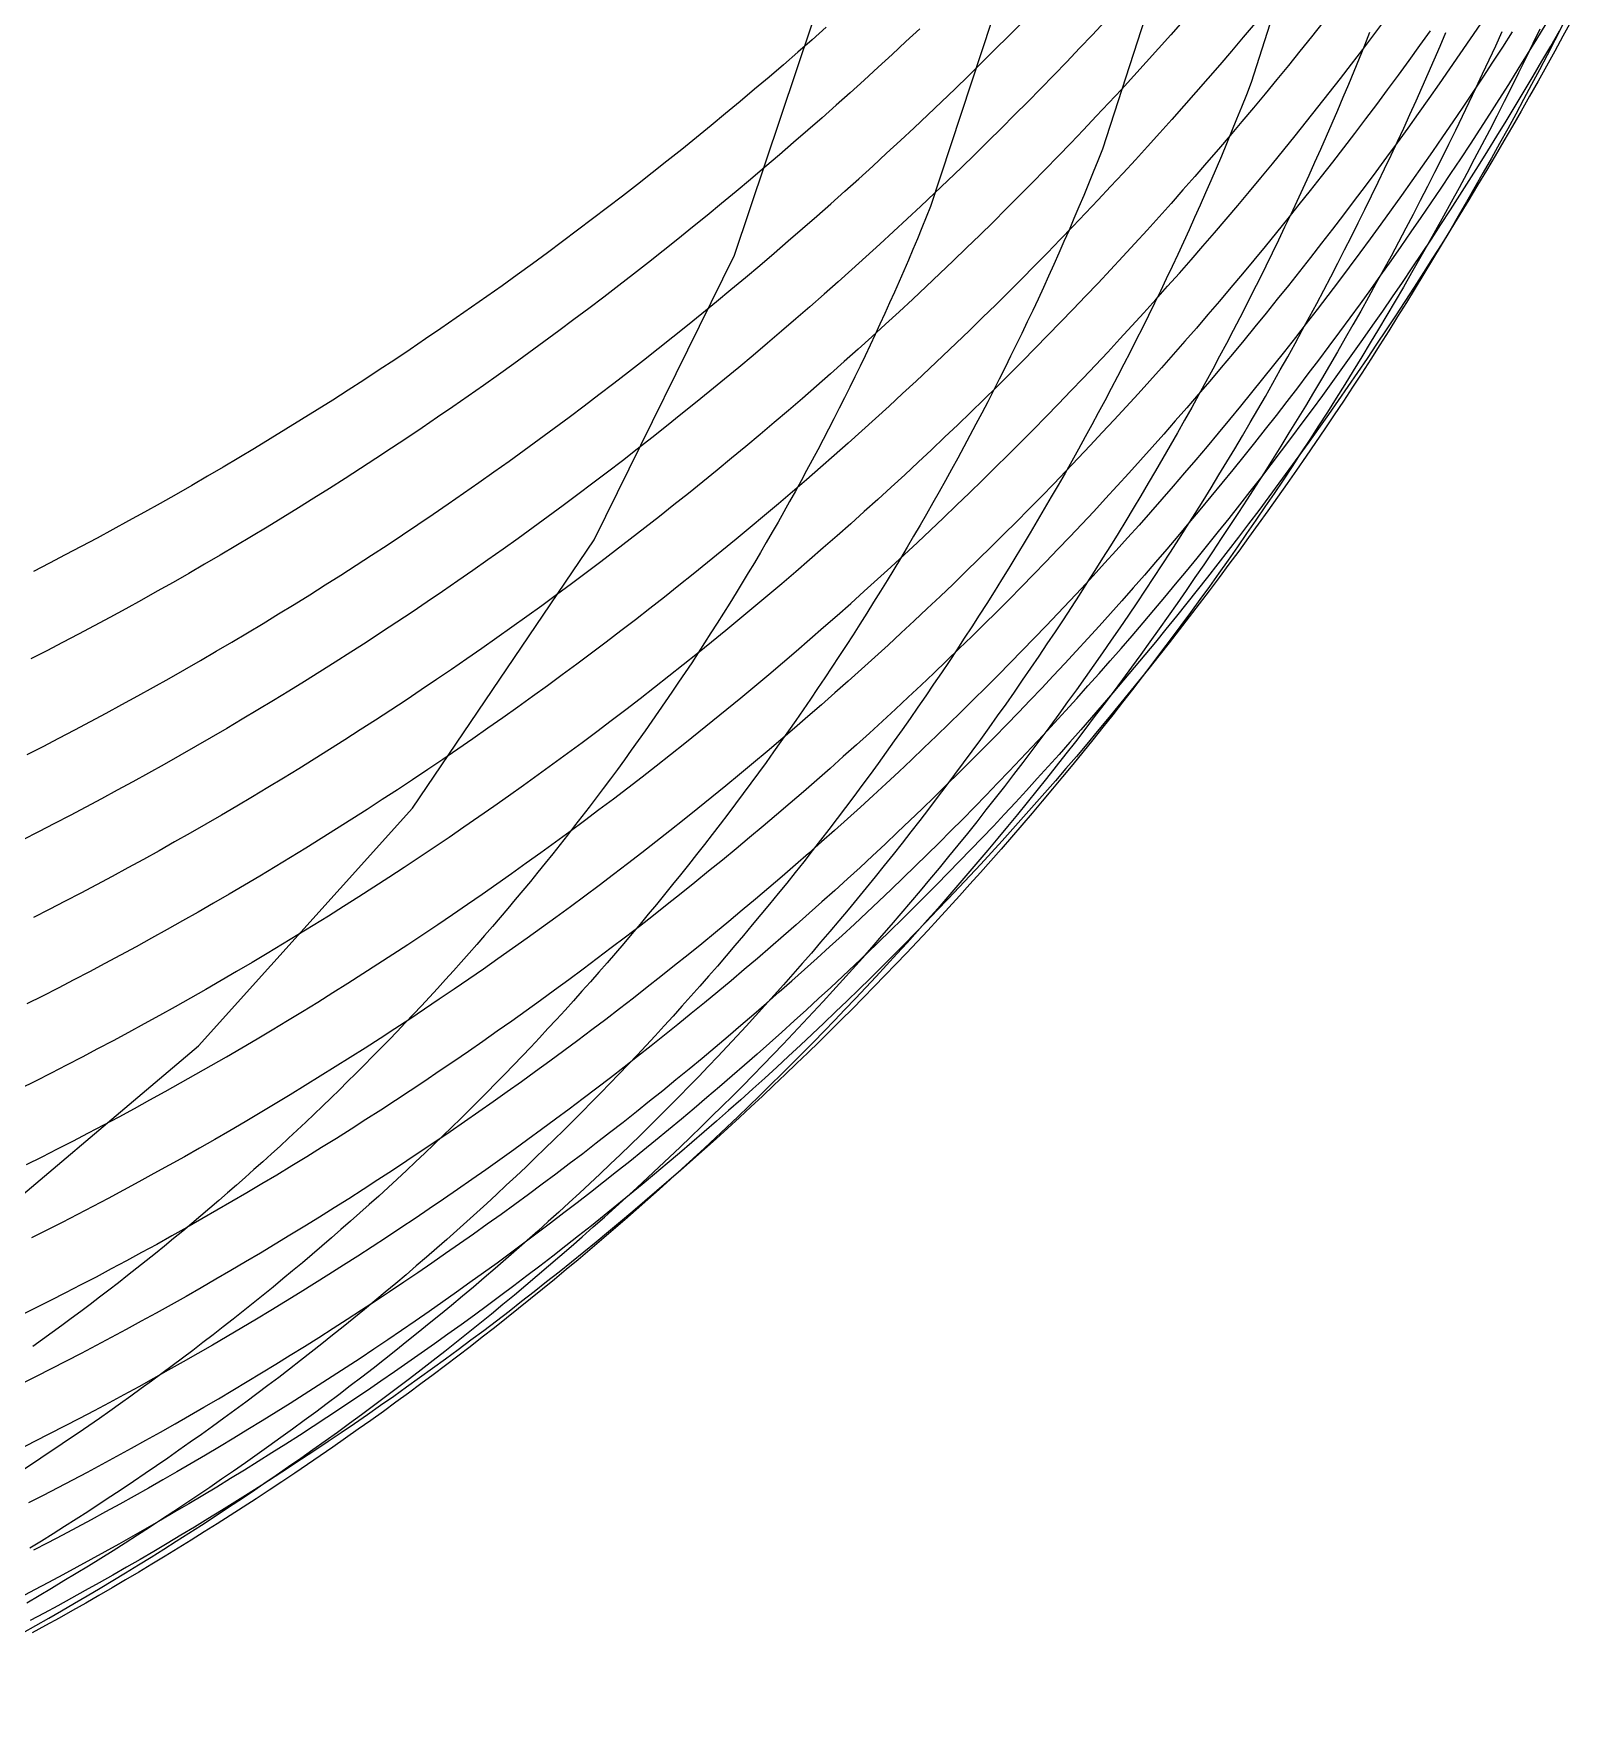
# Model space of a CAD drawing. Extents: x -772 to 772, y -315 to 2086.
# Drawn here: x 306.3 to 612.6, y -254.7 to 83.1 of the extents above; entities that cross this region are included whole.
import ezdxf

# ---------------------------------------------------------------- set-up
doc = ezdxf.new("R2010")
doc.units = 0

msp = doc.modelspace()

# ---------------------------------------------------------------- linework, layer by layer
at = {"layer": 'LAY0', "color": 2}
for points in [[(-176.548, -222.046), (-119.5, -239.975), (-59.8544, -250.997), (0, -254.671), (59.8544, -250.997), (119.5, -239.975), (176.548, -222.046), (235.06, -194.953), (290.243, -159.836), (339.146, -118.573), (381.738, -71.1937), (417.985, -17.7312), (445.949, 38.9562), (464.455, 94.2253), (475.832, 152.012), (479.624, 210), (475.832, 274.649), (464.455, 339.072), (445.949, 400.69), (417.985, 463.888), (381.738, 523.491)], [(571.604, 144.478), (548.908, 73.3867), (547.948, 70.9436), (546.974, 68.4994), (545.988, 66.0543), (544.988, 63.6085), (543.975, 61.1622), (542.948, 58.7155), (541.909, 56.2686), (540.856, 53.8218), (539.79, 51.3751), (538.711, 48.9288), (537.62, 46.483), (536.515, 44.038), (535.397, 41.5939), (534.267, 39.1509), (533.123, 36.7091), (531.967, 34.2688), (530.799, 31.8302), (529.617, 29.3934), (528.423, 26.9586), (527.217, 24.526), (525.998, 22.0958), (524.767, 19.6681), (523.523, 17.2432), (522.267, 14.8212), (521, 12.4024), (519.72, 9.9869), (518.428, 7.5748), (517.124, 5.1665), (515.808, 2.762), (514.481, 0.3615), (513.141, -2.0347), (511.791, -4.4265), (510.429, -6.8137), (509.055, -9.1962), (507.67, -11.5737), (506.274, -13.946), (504.867, -16.313), (503.448, -18.6745), (502.019, -21.0304), (500.579, -23.3803), (499.129, -25.7242), (497.667, -28.0619), (496.196, -30.3933), (494.713, -32.718), (493.221, -35.036), (491.718, -37.3471), (490.206, -39.6511), (488.683, -41.9478), (487.151, -44.2371), (485.608, -46.5188), (484.057, -48.7927), (482.495, -51.0587), (480.925, -53.3166), (479.345, -55.5662), (477.756, -57.8074), (476.158, -60.04), (474.552, -62.2639), (472.936, -64.4788), (471.312, -66.6847), (469.68, -68.8813), (468.039, -71.0686), (466.39, -73.2464), (464.732, -75.4144), (463.067, -77.5727), (461.395, -79.721), (459.714, -81.8591), (458.026, -83.987), (456.33, -86.1045), (454.628, -88.2114), (452.918, -90.3077), (451.201, -92.3931), (449.477, -94.4676), (447.747, -96.531), (446.01, -98.5832), (444.267, -100.624), (442.517, -102.653), (440.762, -104.671), (439, -106.677), (437.233, -108.672), (435.459, -110.654), (433.681, -112.624), (431.897, -114.582), (430.107, -116.528), (428.313, -118.461), (426.513, -120.382), (424.709, -122.29), (422.9, -124.186), (421.087, -126.068), (419.269, -127.938), (417.447, -129.795), (415.609, -131.65), (413.758, -133.502), (411.895, -135.348), (410.02, -137.19), (408.132, -139.027), (406.232, -140.859), (404.32, -142.685), (402.396, -144.507), (400.46, -146.323), (398.513, -148.133), (396.553, -149.937), (394.582, -151.736), (392.6, -153.528), (390.606, -155.314), (388.602, -157.094), (386.586, -158.868), (384.559, -160.634), (382.521, -162.394), (380.473, -164.147), (378.414, -165.893), (376.344, -167.632), (374.264, -169.363), (372.175, -171.087), (370.075, -172.803), (367.965, -174.511), (365.845, -176.212), (363.716, -177.904), (361.577, -179.588), (359.429, -181.264), (357.272, -182.932), (355.106, -184.591), (352.931, -186.241), (350.747, -187.882), (348.555, -189.514), (346.354, -191.137), (344.145, -192.751), (341.928, -194.356), (339.703, -195.951), (337.47, -197.536), (335.23, -199.112), (332.982, -200.678), (330.727, -202.234), (328.464, -203.779), (326.195, -205.315), (323.919, -206.84), (321.636, -208.355), (319.347, -209.859), (317.052, -211.352), (314.75, -212.835), (312.443, -214.307), (310.13, -215.768), (307.811, -217.218), (305.487, -218.656)], [(540.843, 126.749), (519.252, 60.1006), (518.336, 57.7953), (517.407, 55.491), (516.467, 53.1877), (515.515, 50.8856), (514.551, 48.5848), (513.576, 46.2854), (512.588, 43.9876), (511.589, 41.6914), (510.578, 39.397), (509.556, 37.1046), (508.522, 34.8142), (507.476, 32.526), (506.419, 30.24), (505.35, 27.9565), (504.269, 25.6755), (503.178, 23.3972), (502.075, 21.1217), (500.96, 18.849), (499.834, 16.5795), (498.697, 14.313), (497.549, 12.0499), (496.389, 9.7902), (495.218, 7.534), (494.036, 5.2814), (492.843, 3.0327), (491.639, 0.7878), (490.425, -1.453), (489.199, -3.6897), (487.962, -5.9222), (486.715, -8.1502), (485.457, -10.3737), (484.188, -12.5926), (482.909, -14.8067), (481.619, -17.016), (480.318, -19.2203), (479.007, -21.4194), (477.686, -23.6134), (476.355, -25.8019), (475.013, -27.985), (473.661, -30.1625), (472.299, -32.3343), (470.927, -34.5003), (469.545, -36.6604), (468.153, -38.8144), (466.752, -40.9622), (465.341, -43.1038), (463.92, -45.2389), (462.489, -47.3676), (461.049, -49.4896), (459.599, -51.6049), (458.141, -53.7134), (456.672, -55.8149), (455.195, -57.9093), (453.709, -59.9966), (452.213, -62.0766), (450.709, -64.1492), (449.196, -66.2144), (447.674, -68.2719), (446.143, -70.3218), (444.604, -72.3638), (443.056, -74.398), (441.5, -76.4241), (439.935, -78.4422), (438.363, -80.452), (436.782, -82.4535), (435.193, -84.4467), (433.596, -86.4314), (431.991, -88.4074), (430.379, -90.3748), (428.759, -92.3334), (427.131, -94.2832), (425.496, -96.2239), (423.853, -98.1557), (422.203, -100.078), (420.546, -101.992), (418.882, -103.896), (417.21, -105.79), (415.532, -107.676), (413.847, -109.551), (412.156, -111.417), (410.457, -113.273), (408.753, -115.12), (407.042, -116.957), (405.324, -118.783), (403.601, -120.6), (401.871, -122.406), (400.135, -124.203), (398.394, -125.989), (396.646, -127.764), (394.893, -129.53), (393.139, -131.28), (391.374, -133.025), (389.599, -134.765), (387.813, -136.498), (386.017, -138.226), (384.21, -139.948), (382.394, -141.664), (380.567, -143.373), (378.73, -145.077), (376.883, -146.774), (375.026, -148.464), (373.159, -150.148), (371.283, -151.825), (369.397, -153.496), (367.501, -155.159), (365.596, -156.816), (363.681, -158.466), (361.758, -160.108), (359.824, -161.743), (357.882, -163.371), (355.931, -164.991), (353.971, -166.604), (352.001, -168.209), (350.023, -169.806), (348.037, -171.396), (346.042, -172.977), (344.038, -174.55), (342.026, -176.116), (340.006, -177.673), (337.977, -179.222), (335.941, -180.762), (333.896, -182.294), (331.844, -183.817), (329.783, -185.332), (327.716, -186.838), (325.64, -188.335), (323.557, -189.823), (321.467, -191.302), (319.37, -192.773), (317.265, -194.233), (315.154, -195.685), (313.035, -197.127), (310.91, -198.56), (308.778, -199.984), (306.639, -201.398), (304.494, -202.802)], [(505.269, 110.203), (484.998, 48.6838), (484.134, 46.5408), (483.259, 44.4004), (482.374, 42.2627), (481.478, 40.1277), (480.572, 37.9956), (479.656, 35.8663), (478.73, 33.74), (477.793, 31.6167), (476.845, 29.4965), (475.888, 27.3795), (474.92, 25.2657), (473.942, 23.1552), (472.954, 21.0482), (471.956, 18.9446), (470.947, 16.8445), (469.928, 14.748), (468.899, 12.6553), (467.86, 10.5662), (466.811, 8.481), (465.752, 6.3997), (464.683, 4.3223), (463.604, 2.249), (462.515, 0.1798), (461.416, -1.8852), (460.307, -3.946), (459.188, -6.0025), (458.059, -8.0546), (456.921, -10.1023), (455.772, -12.1454), (454.614, -14.1839), (453.446, -16.2178), (452.269, -18.2469), (451.082, -20.2712), (449.885, -22.2907), (448.678, -24.3052), (447.462, -26.3147), (446.237, -28.3192), (445.002, -30.3185), (443.757, -32.3126), (442.503, -34.3014), (441.24, -36.2849), (439.968, -38.263), (438.686, -40.2356), (437.395, -42.2027), (436.095, -44.1643), (434.785, -46.1201), (433.467, -48.0702), (432.139, -50.0145), (430.802, -51.953), (429.457, -53.8856), (428.102, -55.8122), (426.739, -57.7327), (425.366, -59.6472), (423.985, -61.5554), (422.595, -63.4575), (421.197, -65.3533), (419.79, -67.2427), (418.374, -69.1258), (416.949, -71.0024), (415.516, -72.8724), (414.075, -74.7359), (412.625, -76.5928), (411.167, -78.4429), (409.701, -80.2863), (408.226, -82.123), (406.743, -83.9527), (405.252, -85.7755), (403.753, -87.5914), (402.246, -89.4003), (400.731, -91.202), (399.208, -92.9967), (397.677, -94.7841), (396.138, -96.5644), (394.592, -98.3373), (393.038, -100.103), (391.476, -101.861), (389.907, -103.612), (388.33, -105.355), (386.746, -107.091), (385.154, -108.819), (383.555, -110.54), (381.948, -112.253), (380.335, -113.958), (378.714, -115.655), (377.086, -117.345), (375.452, -119.026), (373.81, -120.7), (372.161, -122.366), (370.505, -124.024), (368.843, -125.674), (367.189, -127.301), (365.526, -128.922), (363.854, -130.536), (362.174, -132.144), (360.485, -133.745), (358.788, -135.34), (357.083, -136.928), (355.369, -138.509), (353.647, -140.084), (351.917, -141.651), (350.178, -143.212), (348.431, -144.766), (346.676, -146.312), (344.913, -147.852), (343.142, -149.384), (341.364, -150.909), (339.577, -152.427), (337.782, -153.938), (335.98, -155.441), (334.169, -156.937), (332.351, -158.425), (330.526, -159.905), (328.693, -161.378), (326.852, -162.843), (325.004, -164.301), (323.148, -165.751), (321.286, -167.192), (319.415, -168.626), (317.538, -170.052), (315.654, -171.47), (313.762, -172.88), (311.863, -174.282), (309.957, -175.675), (308.045, -177.061), (306.125, -178.438)], [(607.573, 85.0535), (605.734, 82.0307), (603.883, 79.0169), (602.02, 76.0123), (600.144, 73.017), (598.256, 70.0312), (596.356, 67.0551), (594.443, 64.0889), (592.519, 61.1326), (590.583, 58.1864), (588.635, 55.2506), (586.676, 52.3252), (584.705, 49.4105), (582.723, 46.5065), (580.729, 43.6135), (578.725, 40.7315), (576.709, 37.8607), (574.682, 35.0013), (572.645, 32.1535), (570.597, 29.3173), (568.539, 26.4929), (566.47, 23.6804), (564.391, 20.8801), (562.301, 18.0919), (560.202, 15.3162), (558.093, 12.553), (555.974, 9.8024), (553.845, 7.0645), (551.707, 4.3396), (549.56, 1.6277), (547.403, -1.071), (545.237, -3.7564), (543.063, -6.4285), (540.879, -9.0869), (538.687, -11.7318), (536.486, -14.3628), (534.276, -16.98), (532.059, -19.5831), (529.833, -22.1721), (527.599, -24.7469), (525.358, -27.3073), (523.108, -29.8533), (520.851, -32.3847), (518.587, -34.9015), (516.315, -37.4035), (514.036, -39.8906), (511.756, -42.3558), (509.462, -44.8134), (507.155, -47.2633), (504.833, -49.7053), (502.498, -52.1393), (500.149, -54.5651), (497.787, -56.9826), (495.411, -59.3916), (493.022, -61.7919), (490.62, -64.1834), (488.205, -66.566), (485.777, -68.9396), (483.335, -71.3038), (480.881, -73.6587), (478.415, -76.0041), (475.936, -78.3398), (473.444, -80.6657), (470.94, -82.9816), (468.424, -85.2874), (465.896, -87.5829), (463.356, -89.868), (460.804, -92.1426), (458.241, -94.4066), (455.666, -96.6597), (453.079, -98.9018), (450.481, -101.133), (447.873, -103.353), (445.253, -105.561), (442.622, -107.758), (439.98, -109.943), (437.328, -112.117), (434.665, -114.279), (431.992, -116.428), (429.309, -118.566), (426.615, -120.691), (423.912, -122.804), (421.199, -124.904), (418.476, -126.992), (415.744, -129.067), (413.003, -131.129), (410.252, -133.178), (407.493, -135.213), (404.724, -137.236), (401.947, -139.245), (399.161, -141.241), (396.367, -143.223), (393.565, -145.191), (390.755, -147.146), (387.936, -149.087), (385.11, -151.013), (382.276, -152.926), (379.435, -154.824), (376.586, -156.708), (373.731, -158.578), (370.868, -160.433), (367.999, -162.273), (365.123, -164.099), (362.24, -165.91), (359.352, -167.706), (356.457, -169.487), (353.556, -171.253), (350.649, -173.003), (347.737, -174.739), (344.819, -176.459), (341.896, -178.164), (338.967, -179.853), (336.034, -181.527), (333.096, -183.185), (330.153, -184.827), (327.206, -186.454), (324.255, -188.065), (321.299, -189.659), (318.34, -191.238), (315.377, -192.801), (312.41, -194.348), (309.44, -195.878), (306.466, -197.393), (303.489, -198.891)], [(563.161, 85.3289), (560.882, 82.462), (558.595, 79.6107), (556.3, 76.775), (553.996, 73.955), (551.684, 71.151), (549.365, 68.363), (547.037, 65.5912), (544.703, 62.8356), (542.36, 60.0965), (540.011, 57.3738), (537.654, 54.6679), (535.29, 51.9786), (532.918, 49.3052), (530.532, 46.6396), (528.13, 43.982), (525.714, 41.3326), (523.284, 38.6915), (520.839, 36.059), (518.379, 33.4352), (515.906, 30.8203), (513.418, 28.2144), (510.916, 25.6178), (508.4, 23.0306), (505.871, 20.453), (503.328, 17.8851), (500.771, 15.3271), (498.201, 12.7792), (495.617, 10.2416), (493.021, 7.7145), (490.411, 5.1979), (487.789, 2.6921), (485.154, 0.1973), (482.506, -2.2865), (479.846, -4.759), (477.173, -7.2201), (474.488, -9.6695), (471.791, -12.1073), (469.083, -14.5331), (466.362, -16.9468), (463.63, -19.3483), (460.886, -21.7375), (458.132, -24.1141), (455.366, -26.478), (452.589, -28.829), (449.801, -31.167), (447.003, -33.492), (444.194, -35.8036), (441.374, -38.1017), (438.545, -40.3863), (435.706, -42.6571), (432.856, -44.9141), (429.997, -47.1571), (427.129, -49.3859), (424.251, -51.6004), (421.364, -53.8005), (418.468, -55.986), (415.563, -58.1568), (412.649, -60.3128), (409.727, -62.4539), (406.797, -64.5798), (403.859, -66.6906), (400.912, -68.786), (397.958, -70.866), (394.996, -72.9304), (392.027, -74.9791), (389.051, -77.0121), (386.067, -79.0291), (383.077, -81.03), (380.08, -83.0149), (377.077, -84.9835), (374.067, -86.9357), (371.051, -88.8715), (368.029, -90.7907), (365.001, -92.6933), (361.968, -94.5791), (358.929, -96.4481), (355.886, -98.3001), (352.837, -100.135), (349.783, -101.953), (346.725, -103.754), (343.662, -105.537), (340.595, -107.303), (337.524, -109.052), (334.45, -110.783), (331.371, -112.496), (328.289, -114.192), (325.203, -115.87), (322.115, -117.53), (319.024, -119.172), (315.929, -120.796), (312.833, -122.403), (309.734, -123.991), (306.632, -125.561), (303.529, -127.113)], [(594.556, 85.0702), (592.521, 82.0692), (590.475, 79.0799), (588.418, 76.1025), (586.349, 73.137), (584.27, 70.1837), (582.18, 67.2427), (580.08, 64.3142), (577.969, 61.3983), (575.847, 58.4953), (573.716, 55.6051), (571.575, 52.7281), (569.423, 49.8643), (567.262, 47.0139), (565.091, 44.177), (562.911, 41.3538), (560.721, 38.5444), (558.523, 35.7489), (556.315, 32.9676), (554.098, 30.2005), (551.872, 27.4477), (549.638, 24.7095), (547.395, 21.9859), (545.144, 19.277), (542.885, 16.583), (540.618, 13.904), (538.343, 11.2401), (536.06, 8.5915), (533.77, 5.9582), (531.472, 3.3404), (529.167, 0.7382), (526.854, -1.8483), (524.535, -4.419), (522.21, -6.972), (519.871, -9.5174), (517.518, -12.055), (515.15, -14.5847), (512.768, -17.1063), (510.372, -19.6197), (507.961, -22.1246), (505.537, -24.6209), (503.1, -27.1085), (500.648, -29.5872), (498.183, -32.0569), (495.705, -34.5172), (493.213, -36.9682), (490.708, -39.4097), (488.191, -41.8414), (485.66, -44.2633), (483.116, -46.6751), (480.56, -49.0767), (477.991, -51.468), (475.409, -53.8488), (472.816, -56.2189), (470.21, -58.5783), (467.592, -60.9267), (464.962, -63.2639), (462.321, -65.5899), (459.667, -67.9045), (457.003, -70.2076), (454.327, -72.4989), (451.64, -74.7784), (448.942, -77.0458), (446.233, -79.3012), (443.513, -81.5442), (440.782, -83.7748), (438.041, -85.9929), (435.29, -88.1983), (432.529, -90.3908), (429.758, -92.5703), (426.977, -94.7368), (424.186, -96.89), (421.386, -99.0298), (418.576, -101.156), (415.758, -103.269), (412.93, -105.368), (410.093, -107.453), (407.248, -109.524), (404.394, -111.581), (401.532, -113.623), (398.662, -115.652), (395.784, -117.666), (392.898, -119.665), (390.004, -121.649), (387.103, -123.619), (384.194, -125.574), (381.278, -127.513), (378.355, -129.438), (375.426, -131.347), (372.49, -133.241), (369.547, -135.12), (366.598, -136.983), (363.643, -138.83), (360.683, -140.661), (357.716, -142.477), (354.744, -144.277), (351.766, -146.061), (348.783, -147.828), (345.796, -149.58), (342.803, -151.315), (339.806, -153.034), (336.804, -154.736), (333.798, -156.422), (330.788, -158.091), (327.774, -159.744), (324.756, -161.38), (321.735, -162.999), (318.71, -164.601), (315.682, -166.187), (312.651, -167.755), (309.617, -169.306), (306.581, -170.84), (303.542, -172.357)], [(610.902, 84.7802), (609.387, 81.82), (607.858, 78.8647), (606.315, 75.9145), (604.758, 72.9696), (603.188, 70.0302), (601.605, 67.0966), (600.008, 64.1688), (598.398, 61.2472), (596.774, 58.3318), (595.138, 55.423), (593.488, 52.5209), (591.826, 49.6257), (590.151, 46.7375), (588.463, 43.8567), (586.763, 40.9833), (585.05, 38.1176), (583.325, 35.2598), (581.588, 32.4101), (579.838, 29.5686), (578.077, 26.7355), (576.303, 23.9111), (574.518, 21.0954), (572.722, 18.2888), (570.914, 15.4913), (569.094, 12.7033), (567.263, 9.9247), (565.421, 7.1559), (563.568, 4.397), (561.704, 1.6482), (559.829, -1.0904), (557.944, -3.8186), (556.048, -6.5361), (554.142, -9.2429), (552.226, -11.9387), (550.3, -14.6234), (548.363, -17.2968), (546.417, -19.9588), (544.461, -22.6091), (542.496, -25.2477), (540.521, -27.8744), (538.537, -30.489), (536.544, -33.0913), (534.542, -35.6813), (532.531, -38.2587), (530.511, -40.8234), (528.483, -43.3753), (526.447, -45.9142), (524.402, -48.44), (522.35, -50.9525), (520.289, -53.4515), (518.221, -55.9371), (516.145, -58.4089), (514.061, -60.8669), (511.971, -63.311), (509.873, -65.741), (507.768, -68.1568), (505.656, -70.5583), (503.538, -72.9454), (501.413, -75.3178), (499.281, -77.6756), (497.144, -80.0186), (495, -82.3467), (492.851, -84.6597), (490.695, -86.9577), (488.526, -89.249), (486.343, -91.5342), (484.146, -93.813), (481.935, -96.0853), (479.71, -98.3509), (477.471, -100.61), (475.219, -102.861), (472.953, -105.106), (470.674, -107.343), (468.381, -109.573), (466.076, -111.795), (463.757, -114.009), (461.425, -116.215), (459.081, -118.413), (456.724, -120.603), (454.355, -122.784), (451.973, -124.956), (449.579, -127.12), (447.173, -129.275), (444.754, -131.421), (442.324, -133.557), (439.883, -135.684), (437.429, -137.801), (434.965, -139.909), (432.489, -142.007), (430.001, -144.094), (427.503, -146.172), (424.994, -148.239), (422.475, -150.296), (419.945, -152.342), (417.404, -154.377), (414.854, -156.402), (412.293, -158.415), (409.722, -160.417), (407.142, -162.408), (404.552, -164.387), (401.953, -166.355), (399.344, -168.311), (396.727, -170.255), (394.101, -172.187), (391.465, -174.107), (388.822, -176.014), (386.17, -177.91), (383.509, -179.792), (380.841, -181.662), (378.165, -183.519), (375.481, -185.363), (372.79, -187.194), (370.091, -189.012), (367.385, -190.817), (364.673, -192.608), (361.953, -194.386), (359.227, -196.15), (356.495, -197.901), (353.756, -199.638), (351.011, -201.36), (348.261, -203.069), (345.505, -204.763), (342.743, -206.444), (339.976, -208.11), (337.204, -209.761), (334.427, -211.398), (331.645, -213.02), (328.858, -214.628), (326.068, -216.221), (323.273, -217.799), (320.474, -219.361), (317.672, -220.909), (314.865, -222.442), (312.056, -223.96), (309.243, -225.462), (306.427, -226.949), (303.608, -228.42)], [(519.782, 85.6022), (517.248, 82.9023), (514.699, 80.212), (512.136, 77.5317), (509.559, 74.8615), (506.969, 72.2015), (504.365, 69.5519), (501.747, 66.913), (499.116, 64.2849), (496.472, 61.6677), (493.815, 59.0617), (491.145, 56.4671), (488.463, 53.8839), (485.767, 51.3124), (483.059, 48.7528), (480.339, 46.2052), (477.607, 43.6698), (474.862, 41.1468), (472.106, 38.6363), (469.338, 36.1385), (466.558, 33.6536), (463.767, 31.1818), (460.965, 28.7231), (458.151, 26.2778), (455.327, 23.846), (452.492, 21.4279), (449.646, 19.0236), (446.79, 16.6334), (443.924, 14.2573), (441.047, 11.8954), (438.161, 9.5481), (435.265, 7.2153), (432.359, 4.8974), (429.444, 2.5943), (426.519, 0.3062), (423.586, -1.9667), (420.644, -4.2242), (417.693, -6.4663), (414.733, -8.6928), (411.765, -10.9035), (408.789, -13.0984), (405.806, -15.2773), (402.814, -17.44), (399.815, -19.5865), (396.808, -21.7166), (393.794, -23.8302), (390.773, -25.9272), (387.746, -28.0074), (384.711, -30.0708), (381.671, -32.1172), (378.624, -34.1465), (375.57, -36.1586), (372.511, -38.1534), (369.447, -40.1308), (366.377, -42.0907), (363.301, -44.033), (360.221, -45.9575), (357.135, -47.8643), (354.045, -49.7531), (350.95, -51.624), (347.851, -53.4767), (344.748, -55.3113), (341.641, -57.1276), (338.53, -58.9256), (335.415, -60.7052), (332.298, -62.4663), (329.177, -64.2088), (326.053, -65.9327), (322.926, -67.6379), (319.797, -69.3242), (316.665, -70.9918), (313.531, -72.6404), (310.396, -74.2701), (307.258, -75.8807), (304.119, -77.4722)], [(304.862, -142.199), (307.944, -140.653), (311.023, -139.089), (314.101, -137.507), (317.176, -135.907), (320.248, -134.29), (323.317, -132.655), (326.384, -131.002), (329.447, -129.331), (332.507, -127.644), (335.563, -125.938), (338.615, -124.216), (341.664, -122.476), (344.708, -120.719), (347.748, -118.945), (350.784, -117.154), (353.815, -115.346), (356.841, -113.521), (359.862, -111.68), (362.877, -109.821), (365.887, -107.946), (368.892, -106.055), (371.89, -104.148), (374.883, -102.224), (377.869, -100.284), (380.849, -98.3276), (383.823, -96.3555), (386.789, -94.3676), (389.749, -92.364), (392.701, -90.3448), (395.647, -88.3101), (398.584, -86.26), (401.514, -84.1947), (404.437, -82.1142), (407.351, -80.0187), (410.257, -77.9083), (413.154, -75.7832), (416.043, -73.6434), (418.923, -71.4891), (421.795, -69.3204), (424.657, -67.1375), (427.51, -64.9405), (430.353, -62.7295), (433.187, -60.5047), (436.011, -58.2662), (438.826, -56.0141), (441.63, -53.7487), (444.424, -51.47), (447.207, -49.1782), (449.98, -46.8734), (452.742, -44.5558), (455.493, -42.2255), (458.233, -39.8827), (460.962, -37.5276), (463.68, -35.1602), (466.386, -32.7808), (469.08, -30.3896), (471.763, -27.9865), (474.433, -25.5719), (477.092, -23.1459), (479.738, -20.7087), (482.372, -18.2603), (484.993, -15.8011), (487.601, -13.331), (490.197, -10.8504), (492.78, -8.3594), (495.35, -5.8581), (497.906, -3.3467), (500.449, -0.8253), (502.979, 1.7057), (505.495, 4.2464), (507.997, 6.7965), (510.486, 9.3558), (512.96, 11.9242), (515.421, 14.5014), (517.867, 17.0874), (520.299, 19.6819), (522.716, 22.2848), (525.119, 24.8959), (527.508, 27.5151), (529.881, 30.142), (532.24, 32.7766), (534.588, 35.4234), (536.929, 38.0868), (539.263, 40.7668), (541.59, 43.4632), (543.91, 46.1758), (546.222, 48.9047), (548.527, 51.6496), (550.824, 54.4105), (553.113, 57.1872), (555.393, 59.9795), (557.666, 62.7873), (559.93, 65.6106), (562.186, 68.4491), (564.433, 71.3027), (566.671, 74.1713), (568.9, 77.0548), (571.12, 79.9529), (573.331, 82.8655), (575.532, 85.7926)], [(549.657, 85.2141), (547.316, 82.4286), (544.969, 79.6601), (542.614, 76.9087), (540.253, 74.1747), (537.885, 71.4581), (535.5, 68.7473), (533.1, 66.0444), (530.685, 63.3493), (528.255, 60.6625), (525.811, 57.9839), (523.352, 55.3139), (520.878, 52.6526), (518.39, 50.0001), (515.888, 47.3567), (513.371, 44.7226), (510.84, 42.0979), (508.296, 39.4828), (505.738, 36.8775), (503.166, 34.2821), (500.58, 31.6969), (497.982, 29.1221), (495.369, 26.5577), (492.744, 24.004), (490.106, 21.4612), (487.455, 18.9294), (484.791, 16.4088), (482.115, 13.8996), (479.426, 11.4019), (476.725, 8.916), (474.012, 6.4419), (471.287, 3.9799), (468.551, 1.5301), (465.802, -0.9073), (463.042, -3.3321), (460.271, -5.7443), (457.489, -8.1435), (454.695, -10.5298), (451.891, -12.9028), (449.076, -15.2625), (446.251, -17.6086), (443.415, -19.9412), (440.569, -22.2599), (437.713, -24.5646), (434.847, -26.8552), (431.972, -29.1316), (429.087, -31.3935), (426.193, -33.6409), (423.29, -35.8736), (420.377, -38.0915), (417.456, -40.2944), (414.527, -42.4821), (411.589, -44.6547), (408.643, -46.8118), (405.688, -48.9534), (402.726, -51.0794), (399.756, -53.1897), (396.779, -55.284), (393.795, -57.3623), (390.803, -59.4245), (387.805, -61.4704), (384.799, -63.4999), (381.788, -65.513), (378.769, -67.5094), (375.745, -69.4891), (372.715, -71.452), (369.679, -73.398), (366.637, -75.327), (363.59, -77.2388), (360.538, -79.1333), (357.481, -81.0106), (354.419, -82.8704), (351.353, -84.7127), (348.282, -86.5373), (345.207, -88.3443), (342.128, -90.1335), (339.045, -91.9048), (335.958, -93.6582), (332.868, -95.3936), (329.775, -97.1108), (326.679, -98.8099), (323.58, -100.491), (320.478, -102.153), (317.374, -103.797), (314.268, -105.423), (311.159, -107.03), (308.049, -108.619), (304.937, -110.189)], [(305.003, -60.4975), (308.154, -58.8891), (311.302, -57.2615), (314.449, -55.6147), (317.593, -53.9489), (320.736, -52.264), (323.876, -50.5601), (327.013, -48.8374), (330.147, -47.0958), (333.278, -45.3354), (336.406, -43.5564), (339.53, -41.7587), (342.651, -39.9425), (345.768, -38.1078), (348.881, -36.2548), (351.99, -34.3834), (355.094, -32.4939), (358.194, -30.5862), (361.289, -28.6605), (364.379, -26.7169), (367.463, -24.7554), (370.543, -22.7762), (373.616, -20.7794), (376.684, -18.765), (379.746, -16.7332), (382.802, -14.6841), (385.851, -12.6178), (388.894, -10.5344), (391.93, -8.434), (394.96, -6.3167), (397.982, -4.1827), (400.997, -2.0321), (404.004, 0.1351), (407.004, 2.3186), (409.996, 4.5184), (412.98, 6.7343), (415.956, 8.9662), (418.923, 11.2139), (421.882, 13.4774), (424.832, 15.7565), (427.773, 18.051), (430.705, 20.3608), (433.627, 22.6858), (436.541, 25.0259), (439.444, 27.3807), (442.338, 29.7504), (445.222, 32.1346), (448.095, 34.5332), (450.959, 36.9461), (453.812, 39.3732), (456.654, 41.8142), (459.485, 44.269), (462.306, 46.7374), (465.115, 49.2194), (467.913, 51.7146), (470.7, 54.2231), (473.475, 56.7445), (476.238, 59.2788), (478.989, 61.8257), (481.728, 64.3851), (484.455, 66.9569), (487.17, 69.5408), (489.872, 72.1367), (492.561, 74.7444), (495.238, 77.3637), (497.901, 79.9945), (500.552, 82.6366), (503.189, 85.2898)], [(612.641, 85.6075), (611.014, 82.6018), (609.372, 79.6024), (607.718, 76.6095), (606.05, 73.6232), (604.368, 70.6438), (602.674, 67.6715), (600.967, 64.7065), (599.247, 61.749), (597.514, 58.7991), (595.768, 55.8572), (594.01, 52.9234), (592.239, 49.998), (590.456, 47.081), (588.661, 44.1728), (586.854, 41.2734), (585.035, 38.3832), (583.204, 35.5023), (581.361, 32.6309), (579.507, 29.7692), (577.642, 26.9174), (575.765, 24.0757), (573.877, 21.2442), (571.978, 18.4233), (570.068, 15.6129), (568.148, 12.8134), (566.217, 10.0249), (564.275, 7.2476), (562.323, 4.4817), (560.361, 1.7273), (558.389, -1.0153), (556.407, -3.746), (554.415, -6.4647), (552.414, -9.1711), (550.403, -11.8651), (548.383, -14.5465), (546.354, -17.2152), (544.316, -19.871), (542.269, -22.5137), (540.213, -25.1431), (538.149, -27.7592), (536.076, -30.3618), (533.996, -32.9506), (531.907, -35.5257), (529.81, -38.0867), (527.706, -40.6336), (525.594, -43.1663), (523.474, -45.6845), (521.348, -48.1882), (519.214, -50.6772), (517.073, -53.1514), (514.926, -55.6106), (512.772, -58.0548), (510.612, -60.4837), (508.445, -62.8974), (506.272, -65.2956), (504.093, -67.6782), (501.908, -70.0452), (499.718, -72.3963), (497.509, -74.7455), (495.286, -77.0885), (493.048, -79.4251), (490.796, -81.7552), (488.53, -84.0785), (486.25, -86.3949), (483.956, -88.7042), (481.648, -91.0063), (479.326, -93.301), (476.991, -95.5881), (474.642, -97.8674), (472.28, -100.139), (469.904, -102.402), (467.516, -104.657), (465.114, -106.904), (462.7, -109.142), (460.273, -111.371), (457.833, -113.591), (455.381, -115.802), (452.917, -118.004), (450.441, -120.196), (447.952, -122.379), (445.452, -124.552), (442.94, -126.715), (440.417, -128.868), (437.882, -131.011), (435.336, -133.143), (432.779, -135.265), (430.211, -137.376), (427.633, -139.476), (425.044, -141.566), (422.444, -143.644), (419.834, -145.71), (417.214, -147.765), (414.585, -149.809), (411.945, -151.841), (409.296, -153.86), (406.638, -155.868), (403.97, -157.864), (401.293, -159.847), (398.608, -161.817), (395.914, -163.775), (393.211, -165.721), (390.5, -167.653), (387.781, -169.572), (385.054, -171.479), (382.319, -173.371), (379.577, -175.251), (376.827, -177.117), (374.071, -178.969), (371.307, -180.808), (368.536, -182.632), (365.759, -184.443), (362.975, -186.239), (360.185, -188.021), (357.389, -189.789), (354.587, -191.542), (351.78, -193.281), (348.967, -195.005), (346.149, -196.714), (343.325, -198.408), (340.497, -200.087), (337.665, -201.752), (334.827, -203.401), (331.986, -205.034), (329.14, -206.653), (326.291, -208.255), (323.437, -209.843), (320.581, -211.415), (317.721, -212.971), (314.858, -214.511), (311.992, -216.035), (309.123, -217.544), (306.252, -219.036)], [(535.282, 85.5829), (532.86, 82.8521), (530.423, 80.1297), (527.971, 77.4159), (525.504, 74.7109), (523.024, 72.0149), (520.528, 69.3281), (518.019, 66.6506), (515.495, 63.9827), (512.958, 61.3244), (510.406, 58.676), (507.841, 56.0376), (505.262, 53.4095), (502.67, 50.7918), (500.064, 48.1846), (497.445, 45.5882), (494.813, 43.0026), (492.168, 40.4282), (489.51, 37.865), (486.839, 35.3132), (484.156, 32.773), (481.46, 30.2446), (478.752, 27.7281), (476.032, 25.2237), (473.3, 22.7315), (470.555, 20.2517), (467.8, 17.7845), (465.032, 15.33), (462.254, 12.8884), (459.464, 10.4599), (456.663, 8.0445), (453.851, 5.6425), (451.028, 3.254), (448.195, 0.8792), (445.351, -1.4819), (442.497, -3.829), (439.633, -6.1619), (436.758, -8.4807), (433.874, -10.785), (430.981, -13.0749), (428.078, -15.35), (425.166, -17.6103), (422.244, -19.8557), (419.314, -22.0861), (416.375, -24.3012), (413.427, -26.5009), (410.471, -28.6852), (407.506, -30.8539), (404.534, -33.0069), (401.554, -35.144), (398.566, -37.2651), (395.57, -39.3702), (392.567, -41.459), (389.557, -43.5315), (386.54, -45.5876), (383.517, -47.6271), (380.486, -49.6499), (377.449, -51.656), (374.406, -53.6452), (371.357, -55.6175), (368.302, -57.5726), (365.242, -59.5106), (362.176, -61.4313), (359.104, -63.3346), (356.028, -65.2205), (352.946, -67.0888), (349.86, -68.9395), (346.769, -70.7724), (343.674, -72.5875), (340.575, -74.3848), (337.472, -76.164), (334.365, -77.9253), (331.254, -79.6683), (328.14, -81.3932), (325.023, -83.0999), (321.902, -84.7882), (318.779, -86.4581), (315.653, -88.1095), (312.525, -89.7424), (309.395, -91.3567), (306.262, -92.9524)], [(600.912, 83.4645), (598.965, 80.4497), (597.006, 77.4454), (595.035, 74.4517), (593.053, 71.4688), (591.059, 68.4969), (589.054, 65.5361), (587.038, 62.5867), (585.01, 59.6487), (582.972, 56.7224), (580.922, 53.8079), (578.862, 50.9054), (576.791, 48.0149), (574.71, 45.1368), (572.618, 42.271), (570.517, 39.4179), (568.405, 36.5774), (566.283, 33.7499), (564.151, 30.9353), (562.01, 28.134), (559.859, 25.3459), (557.699, 22.5714), (555.53, 19.8104), (553.351, 17.0631), (551.164, 14.3297), (548.967, 11.6103), (546.762, 8.9051), (544.549, 6.2141), (542.327, 3.5375), (540.097, 0.8754), (537.859, -1.772), (535.613, -4.4047), (533.359, -7.0225), (531.097, -9.6253), (528.828, -12.2129), (526.552, -14.7854), (524.268, -17.3424), (521.977, -19.8841), (519.68, -22.4101), (517.378, -24.9181), (515.061, -27.4186), (512.73, -29.9115), (510.385, -32.3967), (508.026, -34.874), (505.653, -37.3432), (503.265, -39.8042), (500.865, -42.2567), (498.45, -44.7008), (496.022, -47.1361), (493.58, -49.5625), (491.125, -51.9799), (488.657, -54.3881), (486.176, -56.7869), (483.682, -59.1763), (481.174, -61.5559), (478.655, -63.9258), (476.122, -66.2856), (473.577, -68.6353), (471.02, -70.9748), (468.45, -73.3038), (465.869, -75.6222), (463.275, -77.9298), (460.67, -80.2266), (458.053, -82.5123), (455.424, -84.7868), (452.784, -87.05), (450.133, -89.3017), (447.471, -91.5418), (444.797, -93.7701), (442.113, -95.9865), (439.418, -98.1909), (436.713, -100.383), (433.997, -102.563), (431.272, -104.73), (428.536, -106.885), (425.79, -109.027), (423.034, -111.156), (420.269, -113.272), (417.495, -115.375), (414.711, -117.465), (411.918, -119.541), (409.116, -121.604), (406.305, -123.653), (403.486, -125.689), (400.658, -127.71), (397.822, -129.718), (394.978, -131.712), (392.126, -133.691), (389.266, -135.656), (386.399, -137.606), (383.524, -139.542), (380.642, -141.463), (377.753, -143.37), (374.857, -145.261), (371.954, -147.138), (369.045, -148.999), (366.129, -150.845), (363.207, -152.676), (360.279, -154.492), (357.345, -156.292), (354.406, -158.077), (351.461, -159.845), (348.51, -161.599), (345.555, -163.336), (342.595, -165.057), (339.629, -166.763), (336.66, -168.452), (333.686, -170.125), (330.707, -171.782), (327.725, -173.422), (324.738, -175.047), (321.748, -176.654), (318.755, -178.246), (315.758, -179.82), (312.758, -181.378), (309.755, -182.92), (306.749, -184.444), (303.741, -185.952)], [(304.136, -235.484), (306.71, -234.034), (309.281, -232.571), (311.846, -231.094), (314.407, -229.605), (316.963, -228.103), (319.513, -226.588), (322.058, -225.06), (324.598, -223.52), (327.132, -221.967), (329.661, -220.402), (332.183, -218.824), (334.7, -217.234), (337.21, -215.632), (339.714, -214.017), (342.211, -212.391), (344.702, -210.753), (347.185, -209.103), (349.662, -207.441), (352.132, -205.767), (354.594, -204.083), (357.049, -202.386), (359.496, -200.678), (361.936, -198.959), (364.367, -197.229), (366.791, -195.488), (369.206, -193.736), (371.613, -191.974), (374.012, -190.2), (376.402, -188.416), (378.783, -186.622), (381.155, -184.817), (383.518, -183.003), (385.873, -181.178), (388.217, -179.343), (390.553, -177.498), (392.879, -175.643), (395.195, -173.779), (397.501, -171.905), (399.798, -170.022), (402.084, -168.13), (404.36, -166.229), (406.626, -164.318), (408.881, -162.399), (411.126, -160.471), (413.36, -158.535), (415.583, -156.59), (417.796, -154.636), (419.997, -152.675), (422.187, -150.705), (424.366, -148.727), (426.533, -146.742), (428.689, -144.749), (430.834, -142.748), (432.967, -140.74), (435.088, -138.725), (437.197, -136.703), (439.294, -134.673), (441.379, -132.637), (443.451, -130.594), (445.512, -128.544), (447.56, -126.488), (449.596, -124.426), (451.619, -122.357), (453.629, -120.282), (455.63, -118.198), (457.625, -116.101), (459.615, -113.99), (461.598, -111.867), (463.575, -109.731), (465.546, -107.582), (467.51, -105.421), (469.468, -103.247), (471.419, -101.06), (473.362, -98.8615), (475.299, -96.6504), (477.229, -94.4273), (479.152, -92.1921), (481.067, -89.945), (482.974, -87.6861), (484.874, -85.4156), (486.766, -83.1335), (488.651, -80.8399), (490.527, -78.535), (492.395, -76.2189), (494.254, -73.8917), (496.106, -71.5536), (497.948, -69.2047), (499.782, -66.845), (501.608, -64.4747), (503.424, -62.094), (505.231, -59.703), (507.029, -57.3018), (508.818, -54.8906), (510.598, -52.4694), (512.368, -50.0385), (514.128, -47.598), (515.879, -45.1479), (517.62, -42.6885), (519.35, -40.2198), (521.071, -37.7421), (522.782, -35.2555), (524.482, -32.7601), (526.172, -30.2561), (527.851, -27.7436), (529.52, -25.2227), (531.178, -22.6937), (532.825, -20.1566), (534.462, -17.6117), (536.087, -15.059), (537.701, -12.4988), (539.304, -9.9311), (540.896, -7.3562), (542.476, -4.7742), (544.045, -2.1853), (545.602, 0.4105), (547.147, 3.0128), (548.681, 5.6217), (550.203, 8.2368), (551.713, 10.8581), (553.211, 13.4853), (554.697, 16.1184), (556.17, 18.7571), (557.632, 21.4013), (559.08, 24.0509), (560.517, 26.7056), (561.941, 29.3653), (563.353, 32.0298), (564.751, 34.699), (566.137, 37.3727), (567.511, 40.0507), (568.871, 42.7328), (570.219, 45.419), (571.553, 48.109), (572.875, 50.8027), (574.183, 53.4998), (575.478, 56.2003), (576.76, 58.904), (578.029, 61.6106), (579.284, 64.32), (580.526, 67.0322), (581.755, 69.7467), (582.97, 72.4637), (584.172, 75.1827), (585.36, 77.9038), (586.534, 80.6267), (587.695, 83.3512)], [(572.475, 83.3213), (571.443, 80.7372), (570.398, 78.152), (569.338, 75.5659), (568.264, 72.9791), (567.177, 70.3917), (566.076, 67.804), (564.961, 65.2161), (563.832, 62.6284), (562.689, 60.0409), (561.533, 57.4539), (560.363, 54.8675), (559.179, 52.2821), (557.982, 49.6977), (556.772, 47.1146), (555.548, 44.533), (554.311, 41.9531), (553.06, 39.3751), (551.797, 36.7992), (550.52, 34.2256), (549.23, 31.6545), (547.927, 29.0861), (546.612, 26.5207), (545.283, 23.9584), (543.942, 21.3995), (542.588, 18.8441), (541.222, 16.2924), (539.843, 13.7447), (538.452, 11.2012), (537.049, 8.6621), (535.633, 6.1275), (534.206, 3.5977), (532.766, 1.0728), (531.315, -1.4468), (529.851, -3.9611), (528.377, -6.4697), (526.89, -8.9726), (525.392, -11.4695), (523.883, -13.9602), (522.363, -16.4445), (520.831, -18.9222), (519.289, -21.3932), (517.735, -23.8571), (516.171, -26.3139), (514.596, -28.7633), (513.011, -31.2052), (511.416, -33.6393), (509.81, -36.0655), (508.194, -38.4835), (506.568, -40.8932), (504.932, -43.2944), (503.287, -45.6869), (501.632, -48.0705), (499.967, -50.4451), (498.294, -52.8105), (496.611, -55.1664), (494.919, -57.5128), (493.218, -59.8494), (491.508, -62.176), (489.79, -64.4925), (488.064, -66.7988), (486.329, -69.0946), (484.586, -71.3798), (482.835, -73.6542), (481.076, -75.9177), (479.309, -78.1701), (477.535, -80.4112), (475.753, -82.6409), (473.964, -84.8591), (472.169, -87.0655), (470.366, -89.2601), (468.556, -91.4427), (466.74, -93.6131), (464.917, -95.7712), (463.088, -97.9169), (461.253, -100.05), (459.411, -102.17), (457.564, -104.278), (455.712, -106.373), (453.853, -108.454), (451.99, -110.522), (450.121, -112.577), (448.247, -114.619), (446.368, -116.647), (444.484, -118.661), (442.596, -120.661), (440.704, -122.648), (438.807, -124.62), (436.906, -126.578), (434.985, -128.539), (433.051, -130.495), (431.103, -132.446), (429.142, -134.393), (427.168, -136.335), (425.181, -138.272), (423.181, -140.203), (421.169, -142.129), (419.143, -144.05), (417.105, -145.965), (415.055, -147.874), (412.992, -149.776), (410.917, -151.673), (408.83, -153.563), (406.732, -155.447), (404.621, -157.324), (402.499, -159.194), (400.365, -161.057), (398.22, -162.913), (396.064, -164.761), (393.896, -166.602), (391.718, -168.435), (389.529, -170.261), (387.329, -172.078), (385.119, -173.888), (382.899, -175.689), (380.668, -177.482), (378.427, -179.266), (376.177, -181.041), (373.916, -182.808), (371.646, -184.565), (369.367, -186.314), (367.079, -188.053), (364.782, -189.782), (362.475, -191.502), (360.161, -193.212), (357.837, -194.913), (355.505, -196.603), (353.165, -198.283), (350.818, -199.953), (348.462, -201.612), (346.099, -203.261), (343.728, -204.899), (341.35, -206.527), (338.965, -208.143), (336.573, -209.748), (334.174, -211.342), (331.769, -212.925), (329.358, -214.496), (326.94, -216.056), (324.516, -217.604), (322.087, -219.14), (319.652, -220.665), (317.212, -222.177), (314.767, -223.677), (312.316, -225.165), (309.861, -226.64), (307.401, -228.104), (304.937, -229.554)], [(305.326, -209.543), (308.252, -208.047), (311.176, -206.534), (314.096, -205.005), (317.013, -203.46), (319.927, -201.9), (322.837, -200.323), (325.744, -198.731), (328.646, -197.122), (331.545, -195.499), (334.439, -193.859), (337.329, -192.204), (340.214, -190.534), (343.094, -188.849), (345.969, -187.148), (348.838, -185.432), (351.703, -183.701), (354.562, -181.955), (357.415, -180.194), (360.262, -178.418), (363.103, -176.628), (365.938, -174.823), (368.767, -173.003), (371.588, -171.169), (374.403, -169.321), (377.211, -167.459), (380.012, -165.583), (382.806, -163.692), (385.592, -161.788), (388.37, -159.87), (391.14, -157.938), (393.903, -155.993), (396.657, -154.035), (399.403, -152.063), (402.141, -150.078), (404.87, -148.08), (407.59, -146.069), (410.301, -144.045), (413.003, -142.009), (415.695, -139.96), (418.378, -137.899), (421.052, -135.825), (423.715, -133.74), (426.369, -131.642), (429.013, -129.532), (431.646, -127.411), (434.269, -125.278), (436.882, -123.134), (439.483, -120.978), (442.074, -118.812), (444.654, -116.634), (447.223, -114.445), (449.781, -112.246), (452.327, -110.036), (454.861, -107.815), (457.384, -105.584), (459.895, -103.343), (462.394, -101.092), (464.881, -98.8317), (467.356, -96.5612), (469.819, -94.2812), (472.268, -91.9918), (474.706, -89.6931), (477.13, -87.3854), (479.542, -85.0687), (481.941, -82.7433), (484.327, -80.4092), (486.699, -78.0667), (489.059, -75.7159), (491.404, -73.357), (493.737, -70.9901), (496.055, -68.6154), (498.36, -66.233), (500.651, -63.8431), (502.928, -61.4458), (505.191, -59.0414), (507.44, -56.63), (509.679, -54.2074), (511.911, -51.7696), (514.136, -49.3167), (516.355, -46.8487), (518.566, -44.3659), (520.771, -41.8682), (522.968, -39.3558), (525.158, -36.8288), (527.34, -34.2874), (529.515, -31.7316), (531.681, -29.1616), (533.84, -26.5775), (535.991, -23.9795), (538.133, -21.3676), (540.267, -18.742), (542.392, -16.1028), (544.509, -13.4502), (546.616, -10.7843), (548.715, -8.1053), (550.804, -5.4132), (552.885, -2.7082), (554.956, 0.0095), (557.017, 2.7398), (559.068, 5.4826), (561.11, 8.2376), (563.142, 11.0048), (565.164, 13.784), (567.175, 16.575), (569.176, 19.3777), (571.167, 22.1919), (573.147, 25.0175), (575.116, 27.8543), (577.074, 30.7021), (579.022, 33.5608), (580.958, 36.4302), (582.883, 39.3101), (584.796, 42.2004), (586.698, 45.1009), (588.588, 48.0115), (590.467, 50.9319), (592.334, 53.862), (594.188, 56.8016), (596.031, 59.7505), (597.862, 62.7086), (599.68, 65.6757), (601.485, 68.6516), (603.278, 71.6361), (605.059, 74.629), (606.827, 77.6302), (608.581, 80.6394), (610.323, 83.6566)], [(606.425, 84.023), (605.027, 81.1259), (603.616, 78.2329), (602.191, 75.3442), (600.752, 72.4599), (599.3, 69.5802), (597.834, 66.7053), (596.355, 63.8353), (594.862, 60.9704), (593.356, 58.1109), (591.837, 55.2567), (590.305, 52.4083), (588.76, 49.5656), (587.202, 46.7289), (585.631, 43.8983), (584.047, 41.074), (582.45, 38.2561), (580.841, 35.4449), (579.219, 32.6405), (577.585, 29.8431), (575.939, 27.0528), (574.28, 24.2697), (572.609, 21.4941), (570.926, 18.7262), (569.231, 15.966), (567.524, 13.2137), (565.805, 10.4695), (564.074, 7.7336), (562.332, 5.006), (560.579, 2.287), (558.814, -0.4232), (557.037, -3.1246), (555.25, -5.817), (553.451, -8.5001), (551.642, -11.174), (549.821, -13.8384), (547.99, -16.4932), (546.149, -19.1382), (544.296, -21.7733), (542.434, -24.3983), (540.561, -27.0131), (538.677, -29.6176), (536.784, -32.2116), (534.881, -34.795), (532.968, -37.3676), (531.045, -39.9293), (529.113, -42.48), (527.171, -45.0195), (525.22, -47.5477), (523.26, -50.0645), (521.291, -52.5698), (519.312, -55.0633), (517.325, -57.5451), (515.329, -60.0149), (513.325, -62.4726), (511.312, -64.9182), (509.29, -67.3515), (507.261, -69.7724), (505.224, -72.1807), (503.178, -74.5764), (501.125, -76.9594), (499.064, -79.3294), (496.995, -81.6865), (494.92, -84.0306), (492.836, -86.3614), (490.746, -88.6789), (488.649, -90.9831), (486.545, -93.2737), (484.434, -95.5508), (482.317, -97.8142), (480.193, -100.064), (478.063, -102.299), (475.92, -104.527), (473.765, -106.748), (471.596, -108.963), (469.414, -111.17), (467.219, -113.37), (465.012, -115.562), (462.792, -117.747), (460.56, -119.924), (458.315, -122.094), (456.057, -124.255), (453.788, -126.408), (451.506, -128.553), (449.213, -130.69), (446.907, -132.817), (444.59, -134.937), (442.261, -137.047), (439.92, -139.149), (437.568, -141.241), (435.205, -143.324), (432.83, -145.398), (430.444, -147.462), (428.048, -149.517), (425.64, -151.562), (423.222, -153.597), (420.793, -155.622), (418.354, -157.637), (415.905, -159.642), (413.445, -161.636), (410.975, -163.62), (408.495, -165.593), (406.006, -167.555), (403.506, -169.506), (400.997, -171.447), (398.479, -173.376), (395.952, -175.294), (393.415, -177.2), (390.87, -179.095), (388.316, -180.979), (385.753, -182.851), (383.181, -184.711), (380.601, -186.559), (378.013, -188.395), (375.417, -190.219), (372.813, -192.03), (370.201, -193.829), (367.581, -195.616), (364.954, -197.39), (362.32, -199.152), (359.679, -200.9), (357.03, -202.636), (354.375, -204.359), (351.712, -206.069), (349.044, -207.766), (346.369, -209.449), (343.688, -211.119), (341, -212.776), (338.307, -214.419), (335.608, -216.048), (332.903, -217.664), (330.193, -219.266), (327.478, -220.854), (324.757, -222.429), (322.032, -223.989), (319.302, -225.535), (316.567, -227.067), (313.828, -228.585), (311.084, -230.088), (308.337, -231.578), (305.585, -233.052)], [(482.845, 84.0971), (480.099, 81.5242), (477.342, 78.9638), (474.573, 76.4162), (471.792, 73.8815), (468.999, 71.3598), (466.195, 68.8514), (463.379, 66.3564), (460.552, 63.8749), (457.715, 61.4072), (454.866, 58.9534), (452.007, 56.5136), (449.137, 54.0879), (446.257, 51.6767), (443.367, 49.2799), (440.466, 46.8978), (437.556, 44.5305), (434.637, 42.1782), (431.707, 39.8409), (428.769, 37.5189), (425.821, 35.2123), (422.865, 32.9212), (419.899, 30.6458), (416.925, 28.3862), (413.943, 26.1425), (410.952, 23.9149), (407.953, 21.7034), (404.947, 19.5084), (401.933, 17.3298), (398.911, 15.1677), (395.882, 13.0224), (392.845, 10.8939), (389.802, 8.7823), (386.752, 6.6879), (383.696, 4.6105), (380.633, 2.5505), (377.564, 0.5079), (374.489, -1.5172), (371.408, -3.5247), (368.322, -5.5145), (365.23, -7.4864), (362.133, -9.4405), (359.031, -11.3765), (355.924, -13.2944), (352.812, -15.1941), (349.696, -17.0756), (346.576, -18.9386), (343.452, -20.7832), (340.323, -22.6092), (337.191, -24.4167), (334.056, -26.2054), (330.917, -27.9753), (327.775, -29.7264), (324.631, -31.4586), (321.483, -33.1717), (318.333, -34.8659), (315.181, -36.5409), (312.027, -38.1967), (308.87, -39.8333), (305.712, -41.4506)], [(584.569, 83.6998), (582.442, 80.7363), (580.305, 77.7862), (578.158, 74.8495), (576.001, 71.9266), (573.834, 69.0174), (571.657, 66.1222), (569.472, 63.2412), (567.276, 60.3744), (565.072, 57.5221), (562.859, 54.6844), (560.637, 51.8615), (558.406, 49.0534), (556.166, 46.2603), (553.919, 43.4825), (551.663, 40.7199), (549.399, 37.9727), (547.127, 35.2412), (544.847, 32.5254), (542.56, 29.8253), (540.265, 27.1413), (537.963, 24.4734), (535.654, 21.8216), (533.338, 19.1862), (531.015, 16.5673), (528.686, 13.9649), (526.343, 11.3717), (523.985, 8.7858), (521.613, 6.2077), (519.226, 3.6373), (516.824, 1.0749), (514.408, -1.4794), (511.978, -4.0253), (509.534, -6.5627), (507.075, -9.0914), (504.603, -11.6112), (502.117, -14.1221), (499.617, -16.6237), (497.104, -19.116), (494.577, -21.5987), (492.037, -24.0717), (489.484, -26.5348), (486.917, -28.9879), (484.338, -31.4307), (481.746, -33.8632), (479.142, -36.2851), (476.524, -38.6964), (473.895, -41.0967), (471.253, -43.486), (468.599, -45.8641), (465.934, -48.2308), (463.256, -50.586), (460.567, -52.9295), (457.867, -55.2611), (455.155, -57.5808), (452.432, -59.8883), (449.698, -62.1835), (446.953, -64.4663), (444.198, -66.7364), (441.432, -68.9938), (438.655, -71.2383), (435.869, -73.4697), (433.072, -75.688), (430.266, -77.8929), (427.449, -80.0843), (424.624, -82.2621), (421.789, -84.4261), (418.945, -86.5762), (416.091, -88.7123), (413.229, -90.8342), (410.359, -92.9418), (407.48, -95.035), (404.592, -97.1136), (401.696, -99.1775), (398.793, -101.227), (395.882, -103.261), (392.963, -105.28), (390.037, -107.284), (387.103, -109.272), (384.163, -111.246), (381.215, -113.203), (378.261, -115.145), (375.301, -117.072), (372.334, -118.982), (369.361, -120.877), (366.382, -122.755), (363.398, -124.618), (360.408, -126.464), (357.413, -128.293), (354.412, -130.107), (351.407, -131.903), (348.396, -133.683), (345.382, -135.447), (342.362, -137.193), (339.339, -138.923), (336.311, -140.635), (333.28, -142.331), (330.245, -144.009), (327.207, -145.671), (324.166, -147.315), (321.121, -148.941), (318.074, -150.55), (315.023, -152.142), (311.971, -153.716), (308.916, -155.273), (305.859, -156.812)], [(598.824, 83.4752), (597.544, 80.6526), (596.25, 77.8334), (594.943, 75.018), (593.622, 72.2064), (592.289, 69.3987), (590.941, 66.5952), (589.581, 63.7959), (588.208, 61.001), (586.821, 58.2107), (585.421, 55.4251), (584.008, 52.6443), (582.583, 49.8684), (581.144, 47.0977), (579.693, 44.3323), (578.228, 41.5723), (576.752, 38.8178), (575.262, 36.069), (573.76, 33.326), (572.245, 30.5891), (570.718, 27.8582), (569.178, 25.1336), (567.627, 22.4154), (566.062, 19.7037), (564.486, 16.9987), (562.898, 14.3005), (561.298, 11.6093), (559.685, 8.9251), (558.061, 6.2482), (556.425, 3.5786), (554.778, 0.9165), (553.118, -1.738), (551.447, -4.3847), (549.765, -7.0235), (548.072, -9.6543), (546.367, -12.277), (544.651, -14.8913), (542.923, -17.4973), (541.185, -20.0947), (539.436, -22.6835), (537.676, -25.2634), (535.905, -27.8345), (534.124, -30.3965), (532.332, -32.9493), (530.529, -35.4928), (528.717, -38.027), (526.894, -40.5516), (525.06, -43.0665), (523.217, -45.5717), (521.364, -48.067), (519.501, -50.5524), (517.628, -53.0276), (515.745, -55.4925), (513.853, -57.9472), (511.952, -60.3913), (510.041, -62.825), (508.121, -65.2479), (506.192, -67.6601), (504.253, -70.0614), (502.306, -72.4517), (500.35, -74.8309), (498.385, -77.1989), (496.412, -79.5556), (494.43, -81.9009), (492.44, -84.2347), (490.442, -86.5569), (488.435, -88.8675), (486.421, -91.1662), (484.398, -93.4531), (482.368, -95.728), (480.33, -97.9909), (478.284, -100.242), (476.231, -102.48), (474.171, -104.706), (472.103, -106.92), (470.029, -109.121), (467.947, -111.31), (465.865, -113.479), (463.77, -115.642), (461.664, -117.797), (459.545, -119.944), (457.414, -122.085), (455.271, -124.217), (453.116, -126.342), (450.95, -128.459), (448.771, -130.568), (446.581, -132.669), (444.38, -134.762), (442.167, -136.847), (439.943, -138.923), (437.707, -140.99), (435.46, -143.049), (433.203, -145.099), (430.934, -147.14), (428.654, -149.172), (426.364, -151.195), (424.063, -153.208), (421.751, -155.213), (419.429, -157.207), (417.096, -159.193), (414.754, -161.168), (412.401, -163.134), (410.038, -165.089), (407.665, -167.035), (405.282, -168.971), (402.89, -170.896), (400.488, -172.811), (398.076, -174.715), (395.656, -176.609), (393.225, -178.492), (390.786, -180.365), (388.338, -182.226), (385.881, -184.077), (383.415, -185.916), (380.94, -187.744), (378.457, -189.561), (375.966, -191.367), (373.466, -193.161), (370.958, -194.944), (368.442, -196.715), (365.918, -198.474), (363.387, -200.222), (360.847, -201.957), (358.3, -203.681), (355.746, -205.392), (353.185, -207.091), (350.616, -208.778), (348.041, -210.453), (345.458, -212.115), (342.869, -213.765), (340.273, -215.402), (337.671, -217.026), (335.062, -218.638), (332.448, -220.237), (329.827, -221.823), (327.2, -223.396), (324.567, -224.956), (321.929, -226.503), (319.286, -228.036), (316.637, -229.557), (313.982, -231.064), (311.323, -232.558), (308.659, -234.038), (305.99, -235.505)], [(464.211, 84.38), (461.378, 81.8844), (458.534, 79.4026), (455.679, 76.9347), (452.814, 74.481), (449.938, 72.0415), (447.051, 69.6165), (444.155, 67.2061), (441.248, 64.8104), (438.332, 62.4296), (435.406, 60.0639), (432.471, 57.7134), (429.526, 55.3782), (426.572, 53.0585), (423.609, 50.7545), (420.637, 48.4662), (417.657, 46.1938), (414.669, 43.9375), (411.672, 41.6974), (408.667, 39.4736), (405.655, 37.2663), (402.634, 35.0755), (399.607, 32.9015), (396.572, 30.7443), (393.53, 28.604), (390.481, 26.4808), (387.425, 24.3749), (384.363, 22.2862), (381.294, 20.215), (378.22, 18.1613), (375.139, 16.1252), (372.053, 14.107), (368.961, 12.1065), (365.864, 10.1241), (362.761, 8.1597), (359.654, 6.2135), (356.542, 4.2855), (353.425, 2.3759), (350.304, 0.4848), (347.179, -1.3879), (344.05, -3.2419), (340.917, -5.0772), (337.78, -6.8937), (334.64, -8.6913), (331.497, -10.47), (328.35, -12.2297), (325.201, -13.9703), (322.05, -15.6918), (318.896, -17.394), (315.739, -19.077), (312.581, -20.7406), (309.421, -22.3848), (306.259, -24.0095)]]:
    msp.add_lwpolyline(points, dxfattribs=at)

doc.saveas('drawing.dxf')
